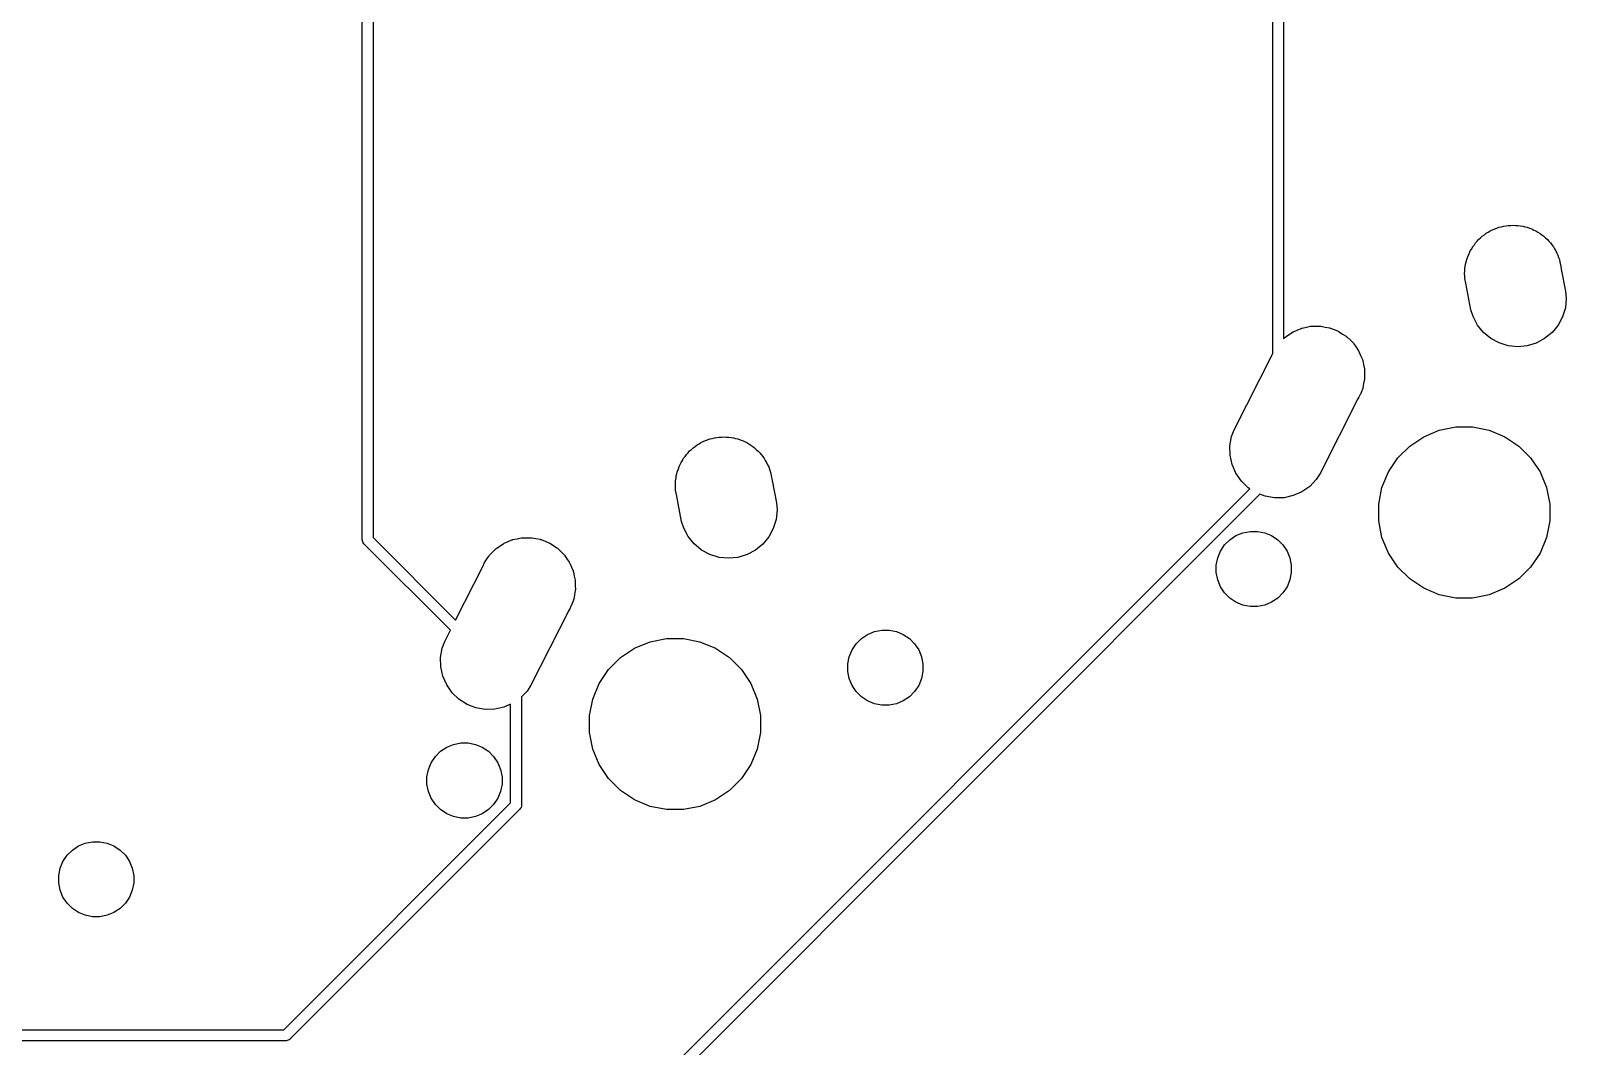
# Model space of a CAD drawing. Extents: x -26.1 to -7.5, y -7.6 to -2.2.
# Drawn here: x -14.017 to -12.608, y -6.673 to -5.741 of the extents above; entities that cross this region are included whole.
import ezdxf

# ---------------------------------------------------------------- set-up
doc = ezdxf.new("R2010")
doc.units = 0
doc.header["$MEASUREMENT"] = 0
doc.layers.add('BLACK', color=7, linetype='CONTINUOUS')

msp = doc.modelspace()

# ---------------------------------------------------------------- linework, layer by layer
at = {"layer": 'BLACK', "linetype": 'CONTINUOUS'}
for p, q in [((-12.8773, -6.03696), (-12.8773, -5.58445)), ((-12.8673, -5.58263), (-12.8673, -6.0235)), ((-13.713, -6.20772), (-13.713, -5.61772)), ((-13.703, -5.61089), (-13.703, -6.2059)), ((-12.6631, -5.91997), (-12.661, -5.91956)), ((-12.661, -5.91956), (-12.6588, -5.91956)), ((-12.6588, -5.91956), (-12.6565, -5.91934)), ((-12.6565, -5.91934), (-12.6544, -5.91956)), ((-12.6544, -5.91956), (-12.6523, -5.91956)), ((-12.6523, -5.91956), (-12.6501, -5.92)), ((-12.6911, -5.93561), (-12.6895, -5.93401)), ((-12.6895, -5.93401), (-12.688, -5.93227)), ((-12.688, -5.93227), (-12.6864, -5.93094)), ((-12.6864, -5.93094), (-12.6849, -5.92944)), ((-12.6849, -5.92944), (-12.683, -5.92819)), ((-12.683, -5.92819), (-12.6813, -5.92676)), ((-12.6813, -5.92676), (-12.6794, -5.92577)), ((-12.6794, -5.92577), (-12.6776, -5.9246)), ((-12.6776, -5.9246), (-12.6755, -5.92373)), ((-12.6755, -5.92373), (-12.6735, -5.92267)), ((-12.6735, -5.92267), (-12.6715, -5.92207)), ((-12.6715, -5.92207), (-12.6696, -5.92126)), ((-12.6696, -5.92126), (-12.6674, -5.92082)), ((-12.6674, -5.92082), (-12.6652, -5.92017)), ((-12.6652, -5.92017), (-12.6631, -5.91997)), ((-12.6501, -5.92), (-12.6478, -5.92023)), ((-12.6478, -5.92023), (-12.6458, -5.92085)), ((-12.6458, -5.92085), (-12.6437, -5.92126)), ((-12.6437, -5.92126), (-12.6416, -5.92212)), ((-12.6416, -5.92212), (-12.6395, -5.92279)), ((-12.6395, -5.92279), (-12.6376, -5.92379)), ((-12.6376, -5.92379), (-12.6357, -5.9246)), ((-12.6357, -5.9246), (-12.6338, -5.92585)), ((-12.6338, -5.92585), (-12.6318, -5.92693)), ((-12.6318, -5.92693), (-12.6302, -5.92827)), ((-12.6302, -5.92827), (-12.6284, -5.92944)), ((-12.6284, -5.92944), (-12.6268, -5.93104)), ((-12.6268, -5.93104), (-12.6251, -5.93248)), ((-12.6251, -5.93248), (-12.6237, -5.93412)), ((-12.6984, -5.94884), (-12.6977, -5.94667)), ((-12.6977, -5.94667), (-12.6967, -5.94482)), ((-12.6967, -5.94482), (-12.6959, -5.94287)), ((-12.6959, -5.94287), (-12.6946, -5.94099)), ((-12.6946, -5.94099), (-12.6936, -5.93899)), ((-12.6936, -5.93899), (-12.6922, -5.93737)), ((-12.6922, -5.93737), (-12.6911, -5.93561)), ((-12.6237, -5.93412), (-12.6223, -5.93561)), ((-12.6223, -5.93561), (-12.621, -5.93749)), ((-12.621, -5.93749), (-12.6196, -5.93925)), ((-12.6196, -5.93925), (-12.6186, -5.94111)), ((-12.6186, -5.94111), (-12.6174, -5.94287)), ((-12.6174, -5.94287), (-12.6165, -5.94496)), ((-12.6165, -5.94496), (-12.6155, -5.94696)), ((-12.6155, -5.94696), (-12.6149, -5.94898)), ((-12.7012, -5.96369), (-12.7009, -5.9616)), ((-12.7009, -5.95948), (-12.7005, -5.95726)), ((-12.7009, -5.9616), (-12.7009, -5.95948)), ((-12.7005, -5.95726), (-12.7003, -5.95502)), ((-12.7003, -5.95502), (-12.6997, -5.953)), ((-12.6997, -5.953), (-12.6992, -5.95093)), ((-12.6992, -5.95093), (-12.6984, -5.94884)), ((-12.6149, -5.94898), (-12.6141, -5.95093)), ((-12.6141, -5.95093), (-12.6136, -5.95315)), ((-12.6136, -5.95315), (-12.6136, -5.95322)), ((-12.6136, -5.95322), (-12.6132, -5.95527)), ((-12.6132, -5.95527), (-12.6124, -5.95948)), ((-12.6124, -5.95948), (-12.6124, -5.95956)), ((-12.6124, -5.95956), (-12.6084, -5.97995)), ((-12.7009, -5.96595), (-12.7012, -5.96369)), ((-12.7009, -5.96821), (-12.7009, -5.96595)), ((-12.7001, -5.97242), (-12.7009, -5.96821)), ((-12.6953, -5.99694), (-12.7001, -5.97242)), ((-12.6078, -5.98646), (-12.6086, -5.99514)), ((-12.6084, -5.97995), (-12.6078, -5.98646)), ((-12.6934, -6.0032), (-12.6953, -5.99694)), ((-12.6894, -6.01091), (-12.6934, -6.0032)), ((-12.6112, -6.00348), (-12.6153, -6.01116)), ((-12.6086, -5.99514), (-12.6112, -6.00348)), ((-12.8623, -6.01971), (-12.8591, -6.01748)), ((-12.8591, -6.01748), (-12.8587, -6.01729)), ((-12.8587, -6.01729), (-12.8583, -6.01702)), ((-12.8583, -6.01702), (-12.8547, -6.01553)), ((-12.8547, -6.01553), (-12.8511, -6.01397)), ((-12.8511, -6.01397), (-12.8507, -6.01387)), ((-12.8507, -6.01387), (-12.8502, -6.01368)), ((-12.8502, -6.01368), (-12.8464, -6.01292)), ((-12.8464, -6.01292), (-12.8426, -6.01209)), ((-12.8426, -6.01209), (-12.8421, -6.01208)), ((-12.8421, -6.01208), (-12.8417, -6.01198)), ((-12.8417, -6.01198), (-12.8378, -6.01198)), ((-12.8378, -6.01198), (-12.8339, -6.0119)), ((-12.8339, -6.0119), (-12.8334, -6.01198)), ((-12.8334, -6.01198), (-12.833, -6.01198)), ((-12.833, -6.01198), (-12.8291, -6.01274)), ((-12.8291, -6.01274), (-12.8253, -6.01342)), ((-12.8253, -6.01342), (-12.8249, -6.01359)), ((-12.8249, -6.01359), (-12.8244, -6.01368)), ((-12.8244, -6.01368), (-12.8208, -6.01517)), ((-12.8208, -6.01517), (-12.8172, -6.01658)), ((-12.8172, -6.01658), (-12.8168, -6.01684)), ((-12.8168, -6.01684), (-12.8163, -6.01702)), ((-12.8163, -6.01702), (-12.8131, -6.01918)), ((-12.6838, -6.01767), (-12.6894, -6.01091)), ((-12.6771, -6.02323), (-12.6838, -6.01767)), ((-12.6209, -6.01789), (-12.6277, -6.0234)), ((-12.6153, -6.01116), (-12.6209, -6.01789)), ((-12.8673, -6.0235), (-12.8663, -6.02248)), ((-12.8663, -6.02248), (-12.8659, -6.02221)), ((-12.8659, -6.02221), (-12.8655, -6.02187)), ((-12.8655, -6.02187), (-12.8623, -6.01971)), ((-12.8131, -6.01918), (-12.8098, -6.02127)), ((-12.8098, -6.02127), (-12.8095, -6.0216)), ((-12.8095, -6.0216), (-12.8091, -6.02187)), ((-12.8091, -6.02187), (-12.8063, -6.02462)), ((-12.8063, -6.02462), (-12.8035, -6.02731)), ((-12.8035, -6.02731), (-12.8032, -6.0277)), ((-12.8032, -6.0277), (-12.8029, -6.02804)), ((-12.8029, -6.02804), (-12.8007, -6.03127)), ((-12.8007, -6.03127), (-12.7985, -6.03446)), ((-12.6694, -6.02737), (-12.6771, -6.02323)), ((-12.6611, -6.02993), (-12.6694, -6.02737)), ((-12.6524, -6.03082), (-12.6611, -6.02993)), ((-12.6437, -6.02999), (-12.6524, -6.03082)), ((-12.6354, -6.02749), (-12.6437, -6.02999)), ((-12.6277, -6.0234), (-12.6354, -6.02749)), ((-12.9127, -6.10704), (-12.8776, -6.03775)), ((-12.8776, -6.03775), (-12.8773, -6.03696)), ((-12.7985, -6.03446), (-12.7983, -6.0349)), ((-12.7983, -6.0349), (-12.7981, -6.03529)), ((-12.7981, -6.03529), (-12.7966, -6.03889)), ((-12.7966, -6.03889), (-12.795, -6.04245)), ((-12.795, -6.04245), (-12.7949, -6.04291)), ((-12.7949, -6.04291), (-12.7947, -6.04335)), ((-12.7947, -6.04335), (-12.794, -6.04717)), ((-12.794, -6.04717), (-12.7931, -6.05097)), ((-12.793, -6.06064), (-12.7938, -6.06445)), ((-12.7931, -6.05097), (-12.7931, -6.05144)), ((-12.7931, -6.05144), (-12.793, -6.05191)), ((-12.793, -6.05191), (-12.793, -6.0558)), ((-12.793, -6.0558), (-12.7929, -6.05969)), ((-12.7929, -6.05969), (-12.793, -6.06016)), ((-12.793, -6.06016), (-12.793, -6.06064)), ((-12.797, -6.0748), (-12.7981, -6.07725)), ((-12.7968, -6.07437), (-12.797, -6.0748)), ((-12.7962, -6.07278), (-12.7968, -6.07437)), ((-12.7947, -6.06919), (-12.7962, -6.07278)), ((-12.7946, -6.06872), (-12.7947, -6.06919)), ((-12.7945, -6.06828), (-12.7946, -6.06872)), ((-12.7938, -6.06445), (-12.7945, -6.06828)), ((-12.799, -6.07868), (-12.8337, -6.14712)), ((-12.7981, -6.07725), (-12.799, -6.07868)), ((-13.4, -6.11784), (-13.398, -6.11679)), ((-13.398, -6.11679), (-13.396, -6.11618)), ((-13.396, -6.11618), (-13.394, -6.11537)), ((-13.394, -6.11537), (-13.3918, -6.11493)), ((-13.3918, -6.11493), (-13.3896, -6.11428)), ((-13.3896, -6.11428), (-13.3875, -6.11408)), ((-13.3875, -6.11408), (-13.3855, -6.11367)), ((-13.3855, -6.11367), (-13.3832, -6.11367)), ((-13.3832, -6.11367), (-13.3809, -6.11346)), ((-13.3809, -6.11346), (-13.3788, -6.11367)), ((-13.3788, -6.11367), (-13.3767, -6.11367)), ((-13.3767, -6.11367), (-13.3745, -6.11411)), ((-13.3745, -6.11411), (-13.3723, -6.11434)), ((-13.3723, -6.11434), (-13.3703, -6.11496)), ((-13.3703, -6.11496), (-13.3682, -6.11537)), ((-13.3682, -6.11537), (-13.3661, -6.11624)), ((-13.3661, -6.11624), (-13.3639, -6.1169)), ((-13.3639, -6.1169), (-13.3621, -6.1179)), ((-12.9166, -6.12173), (-12.9151, -6.11314)), ((-12.9151, -6.11314), (-12.9127, -6.10704)), ((-12.7515, -6.12194), (-12.7387, -6.11335)), ((-12.7387, -6.11335), (-12.7244, -6.10743)), ((-12.7244, -6.10743), (-12.7092, -6.10441)), ((-12.7092, -6.10441), (-12.6938, -6.10441)), ((-12.6938, -6.10441), (-12.6786, -6.10743)), ((-12.6786, -6.10743), (-12.6643, -6.11335)), ((-12.6643, -6.11335), (-12.6514, -6.12194)), ((-13.4167, -6.13148), (-13.4155, -6.12973)), ((-13.4155, -6.12973), (-13.4139, -6.12813)), ((-13.4139, -6.12813), (-13.4125, -6.12638)), ((-13.4125, -6.12638), (-13.4108, -6.12505)), ((-13.4108, -6.12505), (-13.4093, -6.12356)), ((-13.4093, -6.12356), (-13.4075, -6.1223)), ((-13.4075, -6.1223), (-13.4057, -6.12087)), ((-13.4057, -6.12087), (-13.4038, -6.11988)), ((-13.4038, -6.11988), (-13.4021, -6.11871)), ((-13.4021, -6.11871), (-13.4, -6.11784)), ((-13.3621, -6.1179), (-13.3601, -6.11871)), ((-13.3601, -6.11871), (-13.3582, -6.11997)), ((-13.3582, -6.11997), (-13.3562, -6.12104)), ((-13.3562, -6.12104), (-13.3546, -6.12238)), ((-13.3546, -6.12238), (-13.3529, -6.12356)), ((-13.3529, -6.12356), (-13.3513, -6.12516)), ((-13.3513, -6.12516), (-13.3495, -6.1266)), ((-13.3495, -6.1266), (-13.3482, -6.12823)), ((-13.3482, -6.12823), (-13.3467, -6.12973)), ((-13.3467, -6.12973), (-13.3454, -6.13161)), ((-12.9164, -6.13045), (-12.9166, -6.12173)), ((-12.9146, -6.13897), (-12.9164, -6.13045)), ((-12.7625, -6.13287), (-12.7515, -6.12194)), ((-12.6514, -6.12194), (-12.6405, -6.13287)), ((-13.4241, -6.14711), (-13.4237, -6.14504)), ((-13.4237, -6.14504), (-13.4228, -6.14295)), ((-13.4228, -6.14295), (-13.4222, -6.14079)), ((-13.4222, -6.14079), (-13.4212, -6.13893)), ((-13.4212, -6.13893), (-13.4203, -6.13698)), ((-13.4203, -6.13698), (-13.4191, -6.1351)), ((-13.4191, -6.1351), (-13.418, -6.13311)), ((-13.418, -6.13311), (-13.4167, -6.13148)), ((-13.3454, -6.13161), (-13.344, -6.13336)), ((-13.344, -6.13336), (-13.343, -6.13523)), ((-13.343, -6.13523), (-13.3418, -6.13698)), ((-13.3418, -6.13698), (-13.341, -6.13907)), ((-13.341, -6.13907), (-13.3399, -6.14107)), ((-13.3399, -6.14107), (-13.3393, -6.14309)), ((-13.3393, -6.14309), (-13.3385, -6.14504)), ((-13.3385, -6.14504), (-13.3381, -6.14726)), ((-12.911, -6.14696), (-12.9146, -6.13897)), ((-12.771, -6.14573), (-12.7625, -6.13287)), ((-12.6405, -6.13287), (-12.6319, -6.14573)), ((-13.4256, -6.15781), (-13.4254, -6.15571)), ((-13.4254, -6.16006), (-13.4256, -6.15781)), ((-13.4254, -6.1536), (-13.4249, -6.15138)), ((-13.4254, -6.15571), (-13.4254, -6.1536)), ((-13.4249, -6.15138), (-13.4247, -6.14913)), ((-13.4247, -6.14913), (-13.4241, -6.14711)), ((-13.3381, -6.14726), (-13.338, -6.14733)), ((-13.338, -6.14733), (-13.3376, -6.14938)), ((-13.3376, -6.14938), (-13.3368, -6.1536)), ((-13.3368, -6.1536), (-13.3368, -6.15367)), ((-13.3368, -6.15367), (-13.3328, -6.17407)), ((-12.906, -6.15411), (-12.911, -6.14696)), ((-12.8997, -6.16014), (-12.906, -6.15411)), ((-12.8433, -6.15894), (-12.8504, -6.16394)), ((-12.8373, -6.15264), (-12.8433, -6.15894)), ((-12.8337, -6.14712), (-12.8373, -6.15264)), ((-12.777, -6.16002), (-12.771, -6.14573)), ((-12.6319, -6.14573), (-12.626, -6.16002)), ((-13.4612, -6.72409), (-12.8982, -6.16112)), ((-12.8891, -6.16612), (-13.4528, -6.72987)), ((-13.4254, -6.16232), (-13.4254, -6.16006)), ((-13.4246, -6.16654), (-13.4254, -6.16232)), ((-13.4198, -6.19105), (-13.4246, -6.16654)), ((-12.8982, -6.16112), (-12.8997, -6.16014)), ((-12.8843, -6.168), (-12.8891, -6.16612)), ((-12.8757, -6.16952), (-12.8843, -6.168)), ((-12.8669, -6.16933), (-12.8757, -6.16952)), ((-12.8584, -6.16745), (-12.8669, -6.16933)), ((-12.8504, -6.16394), (-12.8584, -6.16745)), ((-12.78, -6.17518), (-12.777, -6.16002)), ((-12.626, -6.16002), (-12.623, -6.17518)), ((-13.3322, -6.18058), (-13.3331, -6.18926)), ((-13.3328, -6.17407), (-13.3322, -6.18058)), ((-12.78, -6.19065), (-12.78, -6.17518)), ((-12.623, -6.17518), (-12.623, -6.19065)), ((-13.4179, -6.19732), (-13.4198, -6.19105)), ((-13.4138, -6.20502), (-13.4179, -6.19732)), ((-13.3357, -6.1976), (-13.3398, -6.20528)), ((-13.3331, -6.18926), (-13.3357, -6.1976)), ((-12.911, -6.20415), (-12.9047, -6.20155)), ((-12.9047, -6.20155), (-12.8981, -6.20023)), ((-12.8981, -6.20023), (-12.8913, -6.20023)), ((-12.8913, -6.20023), (-12.8846, -6.20155)), ((-12.8846, -6.20155), (-12.8784, -6.20415)), ((-12.777, -6.20581), (-12.78, -6.19065)), ((-12.623, -6.19065), (-12.626, -6.20581)), ((-13.713, -6.20797), (-13.713, -6.20772)), ((-13.7129, -6.20895), (-13.713, -6.20797)), ((-13.7126, -6.20989), (-13.7129, -6.20895)), ((-13.7122, -6.21076), (-13.7126, -6.20989)), ((-13.7126, -6.20989), (-13.7126, -6.20989)), ((-13.7115, -6.21152), (-13.7122, -6.21076)), ((-13.7114, -6.21168), (-13.7115, -6.21152)), ((-13.632, -6.291), (-13.7114, -6.21168)), ((-13.703, -6.2059), (-13.6273, -6.28162)), ((-13.59, -6.21598), (-13.5868, -6.21382)), ((-13.5868, -6.21382), (-13.5836, -6.21159)), ((-13.5836, -6.21159), (-13.5831, -6.2114)), ((-13.5831, -6.2114), (-13.5827, -6.21114)), ((-13.5827, -6.21114), (-13.5791, -6.20965)), ((-13.5791, -6.20965), (-13.5756, -6.20808)), ((-13.5756, -6.20808), (-13.5751, -6.20798)), ((-13.5751, -6.20798), (-13.5747, -6.2078)), ((-13.5747, -6.2078), (-13.5709, -6.20704)), ((-13.5709, -6.20704), (-13.5671, -6.2062)), ((-13.5671, -6.2062), (-13.5666, -6.20619)), ((-13.5666, -6.20619), (-13.5661, -6.2061)), ((-13.5661, -6.2061), (-13.5622, -6.2061)), ((-13.5622, -6.2061), (-13.5583, -6.20601)), ((-13.5583, -6.20601), (-13.5579, -6.2061)), ((-13.5579, -6.2061), (-13.5574, -6.2061)), ((-13.5574, -6.2061), (-13.5536, -6.20686)), ((-13.5536, -6.20686), (-13.5498, -6.20753)), ((-13.5498, -6.20753), (-13.5493, -6.20771)), ((-13.5493, -6.20771), (-13.5488, -6.2078)), ((-13.5488, -6.2078), (-13.5452, -6.20929)), ((-13.5452, -6.20929), (-13.5416, -6.2107)), ((-13.5416, -6.2107), (-13.5412, -6.21095)), ((-13.5412, -6.21095), (-13.5408, -6.21114)), ((-13.5408, -6.21114), (-13.5375, -6.2133)), ((-13.5375, -6.2133), (-13.5343, -6.21539)), ((-13.5343, -6.21539), (-13.5339, -6.21572)), ((-13.5339, -6.21572), (-13.5335, -6.21598)), ((-13.4083, -6.21179), (-13.4138, -6.20502)), ((-13.4016, -6.21735), (-13.4083, -6.21179)), ((-13.3453, -6.212), (-13.3521, -6.21751)), ((-13.3398, -6.20528), (-13.3453, -6.212)), ((-12.9252, -6.21836), (-12.9214, -6.21272)), ((-12.9214, -6.21272), (-12.9166, -6.20792)), ((-12.9166, -6.20792), (-12.911, -6.20415)), ((-12.8784, -6.20415), (-12.8727, -6.20792)), ((-12.8727, -6.20792), (-12.8679, -6.21272)), ((-12.8679, -6.21272), (-12.8641, -6.21836)), ((-12.771, -6.2201), (-12.777, -6.20581)), ((-12.626, -6.20581), (-12.6319, -6.2201)), ((-13.602, -6.23187), (-13.601, -6.22941)), ((-13.601, -6.22941), (-13.5988, -6.22617)), ((-13.5988, -6.22617), (-13.5968, -6.2229)), ((-13.5968, -6.2229), (-13.5964, -6.22255)), ((-13.5964, -6.22255), (-13.5962, -6.22215)), ((-13.5962, -6.22215), (-13.5934, -6.2194)), ((-13.5934, -6.2194), (-13.5907, -6.2166)), ((-13.5907, -6.2166), (-13.5903, -6.21632)), ((-13.5903, -6.21632), (-13.59, -6.21598)), ((-13.5335, -6.21598), (-13.5308, -6.21873)), ((-13.5308, -6.21873), (-13.528, -6.22142)), ((-13.528, -6.22142), (-13.5277, -6.22182)), ((-13.5277, -6.22182), (-13.5274, -6.22215)), ((-13.5274, -6.22215), (-13.5252, -6.22539)), ((-13.5252, -6.22539), (-13.523, -6.22857)), ((-13.523, -6.22857), (-13.5228, -6.22901)), ((-13.5228, -6.22901), (-13.5225, -6.22941)), ((-13.5225, -6.22941), (-13.521, -6.233)), ((-13.3939, -6.22148), (-13.4016, -6.21735)), ((-13.3855, -6.22405), (-13.3939, -6.22148)), ((-13.3769, -6.22493), (-13.3855, -6.22405)), ((-13.3682, -6.2241), (-13.3769, -6.22493)), ((-13.3598, -6.2216), (-13.3682, -6.2241)), ((-13.3521, -6.21751), (-13.3598, -6.2216)), ((-12.9291, -6.23128), (-12.9278, -6.22463)), ((-12.9278, -6.22463), (-12.9252, -6.21836)), ((-12.8641, -6.21836), (-12.8615, -6.22463)), ((-12.8615, -6.22463), (-12.8602, -6.23128)), ((-12.7625, -6.23295), (-12.771, -6.2201)), ((-12.6319, -6.2201), (-12.6405, -6.23295)), ((-13.6273, -6.28162), (-13.602, -6.23187)), ((-13.521, -6.233), (-13.5195, -6.23656)), ((-13.5195, -6.23656), (-13.5194, -6.23703)), ((-13.5194, -6.23703), (-13.5192, -6.23747)), ((-13.5192, -6.23747), (-13.5184, -6.24128)), ((-13.5184, -6.24128), (-13.5176, -6.24508)), ((-12.9291, -6.23807), (-12.9291, -6.23128)), ((-12.9278, -6.24473), (-12.9291, -6.23807)), ((-12.8602, -6.23807), (-12.8615, -6.24473)), ((-12.8602, -6.23128), (-12.8602, -6.23807)), ((-12.7515, -6.24389), (-12.7625, -6.23295)), ((-12.7387, -6.25248), (-12.7515, -6.24389)), ((-12.6514, -6.24389), (-12.6643, -6.25248)), ((-12.6405, -6.23295), (-12.6514, -6.24389)), ((-13.5175, -6.25475), (-13.5182, -6.25856)), ((-13.5176, -6.24508), (-13.5176, -6.24556)), ((-13.5176, -6.24556), (-13.5175, -6.24603)), ((-13.5175, -6.24603), (-13.5175, -6.24991)), ((-13.5175, -6.24991), (-13.5174, -6.2538)), ((-13.5174, -6.2538), (-13.5175, -6.25427)), ((-13.5175, -6.25427), (-13.5175, -6.25475)), ((-12.9252, -6.25099), (-12.9278, -6.24473)), ((-12.9214, -6.25664), (-12.9252, -6.25099)), ((-12.9166, -6.26144), (-12.9214, -6.25664)), ((-12.8679, -6.25664), (-12.8727, -6.26144)), ((-12.8641, -6.25099), (-12.8679, -6.25664)), ((-12.8615, -6.24473), (-12.8641, -6.25099)), ((-12.7244, -6.2584), (-12.7387, -6.25248)), ((-12.6643, -6.25248), (-12.6786, -6.2584)), ((-13.5225, -6.27137), (-13.5235, -6.27279)), ((-13.5215, -6.26891), (-13.5225, -6.27137)), ((-13.5213, -6.26849), (-13.5215, -6.26891)), ((-13.5207, -6.2669), (-13.5213, -6.26849)), ((-13.5192, -6.26331), (-13.5207, -6.2669)), ((-13.5191, -6.26284), (-13.5192, -6.26331)), ((-13.5189, -6.26239), (-13.5191, -6.26284)), ((-13.5182, -6.25856), (-13.5189, -6.26239)), ((-12.911, -6.26521), (-12.9166, -6.26144)), ((-12.9047, -6.2678), (-12.911, -6.26521)), ((-12.8981, -6.26913), (-12.9047, -6.2678)), ((-12.8913, -6.26913), (-12.8981, -6.26913)), ((-12.8846, -6.2678), (-12.8913, -6.26913)), ((-12.8784, -6.26521), (-12.8846, -6.2678)), ((-12.8727, -6.26144), (-12.8784, -6.26521)), ((-12.7092, -6.26141), (-12.7244, -6.2584)), ((-12.6938, -6.26141), (-12.7092, -6.26141)), ((-12.6786, -6.2584), (-12.6938, -6.26141)), ((-13.5235, -6.27279), (-13.5582, -6.34124)), ((-13.6372, -6.30116), (-13.632, -6.291)), ((-13.4488, -6.30154), (-13.4337, -6.29853)), ((-13.4337, -6.29853), (-13.4182, -6.29853)), ((-13.4182, -6.29853), (-13.403, -6.30154)), ((-13.2595, -6.3033), (-13.2547, -6.29851)), ((-13.2547, -6.29851), (-13.2491, -6.29474)), ((-13.2491, -6.29474), (-13.2428, -6.29214)), ((-13.2428, -6.29214), (-13.2361, -6.29082)), ((-13.2361, -6.29082), (-13.2293, -6.29082)), ((-13.2293, -6.29082), (-13.2227, -6.29214)), ((-13.2227, -6.29214), (-13.2164, -6.29474)), ((-13.2164, -6.29474), (-13.2108, -6.29851)), ((-13.2108, -6.29851), (-13.206, -6.3033)), ((-13.6411, -6.31584), (-13.6396, -6.30725)), ((-13.6396, -6.30725), (-13.6372, -6.30116)), ((-13.476, -6.31605), (-13.4631, -6.30746)), ((-13.4631, -6.30746), (-13.4488, -6.30154)), ((-13.403, -6.30154), (-13.3887, -6.30746)), ((-13.3887, -6.30746), (-13.3759, -6.31605)), ((-13.2659, -6.31522), (-13.2633, -6.30895)), ((-13.2633, -6.30895), (-13.2595, -6.3033)), ((-13.206, -6.3033), (-13.2022, -6.30895)), ((-13.2022, -6.30895), (-13.1996, -6.31522)), ((-13.6409, -6.32457), (-13.6411, -6.31584)), ((-13.639, -6.33308), (-13.6409, -6.32457)), ((-13.4955, -6.33984), (-13.4869, -6.32699)), ((-13.4869, -6.32699), (-13.476, -6.31605)), ((-13.3759, -6.31605), (-13.365, -6.32699)), ((-13.365, -6.32699), (-13.3564, -6.33984)), ((-13.2672, -6.32187), (-13.2659, -6.31522)), ((-13.2672, -6.32866), (-13.2672, -6.32187)), ((-13.2659, -6.33531), (-13.2672, -6.32866)), ((-13.1996, -6.31522), (-13.1983, -6.32187)), ((-13.1983, -6.32866), (-13.1996, -6.33531)), ((-13.1983, -6.32187), (-13.1983, -6.32866)), ((-13.6355, -6.34107), (-13.639, -6.33308)), ((-13.6305, -6.34822), (-13.6355, -6.34107)), ((-13.5582, -6.34124), (-13.5617, -6.34675)), ((-13.5014, -6.35413), (-13.4955, -6.33984)), ((-13.3564, -6.33984), (-13.3504, -6.35413)), ((-13.2633, -6.34158), (-13.2659, -6.33531)), ((-13.2595, -6.34722), (-13.2633, -6.34158)), ((-13.2022, -6.34158), (-13.206, -6.34722)), ((-13.1996, -6.33531), (-13.2022, -6.34158)), ((-13.6242, -6.35426), (-13.6305, -6.34822)), ((-13.6168, -6.35895), (-13.6242, -6.35426)), ((-13.5617, -6.34675), (-13.5668, -6.35206)), ((-13.5668, -6.35206), (-13.5668, -6.45126)), ((-13.5044, -6.3693), (-13.5014, -6.35413)), ((-13.3504, -6.35413), (-13.3474, -6.3693)), ((-13.2547, -6.35202), (-13.2595, -6.34722)), ((-13.2491, -6.35579), (-13.2547, -6.35202)), ((-13.2428, -6.35839), (-13.2491, -6.35579)), ((-13.2164, -6.35579), (-13.2227, -6.35839)), ((-13.2108, -6.35202), (-13.2164, -6.35579)), ((-13.206, -6.34722), (-13.2108, -6.35202)), ((-13.6087, -6.36211), (-13.6168, -6.35895)), ((-13.6001, -6.36363), (-13.6087, -6.36211)), ((-13.5914, -6.36345), (-13.6001, -6.36363)), ((-13.5829, -6.36156), (-13.5914, -6.36345)), ((-13.5768, -6.35889), (-13.5829, -6.36156)), ((-13.5768, -6.44944), (-13.5768, -6.35889)), ((-13.5044, -6.38476), (-13.5044, -6.3693)), ((-13.3474, -6.3693), (-13.3474, -6.38476)), ((-13.2361, -6.35971), (-13.2428, -6.35839)), ((-13.2293, -6.35971), (-13.2361, -6.35971)), ((-13.2227, -6.35839), (-13.2293, -6.35971)), ((-13.5014, -6.39993), (-13.5044, -6.38476)), ((-13.3474, -6.38476), (-13.3504, -6.39993)), ((-13.6411, -6.40203), (-13.6354, -6.39826)), ((-13.6354, -6.39826), (-13.6292, -6.39567)), ((-13.6292, -6.39567), (-13.6225, -6.39434)), ((-13.6225, -6.39434), (-13.6157, -6.39434)), ((-13.6157, -6.39434), (-13.6091, -6.39567)), ((-13.6091, -6.39567), (-13.6028, -6.39826)), ((-13.6028, -6.39826), (-13.5972, -6.40203)), ((-13.6522, -6.41874), (-13.6496, -6.41247)), ((-13.6496, -6.41247), (-13.6459, -6.40683)), ((-13.6459, -6.40683), (-13.6411, -6.40203)), ((-13.5972, -6.40203), (-13.5924, -6.40683)), ((-13.5924, -6.40683), (-13.5886, -6.41247)), ((-13.5886, -6.41247), (-13.586, -6.41874)), ((-13.4955, -6.41421), (-13.5014, -6.39993)), ((-13.3504, -6.39993), (-13.3564, -6.41421)), ((-13.6536, -6.4254), (-13.6522, -6.41874)), ((-13.6536, -6.43218), (-13.6536, -6.4254)), ((-13.586, -6.41874), (-13.5847, -6.4254)), ((-13.5847, -6.4254), (-13.5847, -6.43218)), ((-13.4869, -6.42707), (-13.4955, -6.41421)), ((-13.476, -6.438), (-13.4869, -6.42707)), ((-13.365, -6.42707), (-13.3759, -6.438)), ((-13.3564, -6.41421), (-13.365, -6.42707)), ((-13.6522, -6.43884), (-13.6536, -6.43218)), ((-13.6496, -6.44511), (-13.6522, -6.43884)), ((-13.586, -6.43884), (-13.5886, -6.44511)), ((-13.5847, -6.43218), (-13.586, -6.43884)), ((-13.4631, -6.44659), (-13.476, -6.438)), ((-13.3759, -6.438), (-13.3887, -6.44659)), ((-13.7849, -6.65752), (-13.5768, -6.44944)), ((-13.5684, -6.45522), (-13.7791, -6.66588)), ((-13.6459, -6.45075), (-13.6496, -6.44511)), ((-13.6411, -6.45555), (-13.6459, -6.45075)), ((-13.6354, -6.45932), (-13.6411, -6.45555)), ((-13.5972, -6.45555), (-13.6028, -6.45932)), ((-13.5924, -6.45075), (-13.5972, -6.45555)), ((-13.5886, -6.44511), (-13.5924, -6.45075)), ((-13.5682, -6.45506), (-13.5684, -6.45522)), ((-13.5676, -6.4543), (-13.5682, -6.45506)), ((-13.5671, -6.45343), (-13.5676, -6.4543)), ((-13.5669, -6.45249), (-13.5671, -6.45343)), ((-13.5668, -6.45175), (-13.5669, -6.45249)), ((-13.5668, -6.45126), (-13.5668, -6.45151)), ((-13.5668, -6.45151), (-13.5668, -6.45175)), ((-13.4488, -6.45251), (-13.4631, -6.44659)), ((-13.4337, -6.45553), (-13.4488, -6.45251)), ((-13.4182, -6.45553), (-13.4337, -6.45553)), ((-13.403, -6.45251), (-13.4182, -6.45553)), ((-13.3887, -6.44659), (-13.403, -6.45251)), ((-13.6292, -6.46192), (-13.6354, -6.45932)), ((-13.6225, -6.46324), (-13.6292, -6.46192)), ((-13.6157, -6.46324), (-13.6225, -6.46324)), ((-13.6091, -6.46192), (-13.6157, -6.46324)), ((-13.6028, -6.45932), (-13.6091, -6.46192)), ((-13.9877, -6.50306), (-13.9839, -6.49742)), ((-13.9839, -6.49742), (-13.9791, -6.49262)), ((-13.9791, -6.49262), (-13.9735, -6.48885)), ((-13.9735, -6.48885), (-13.9672, -6.48625)), ((-13.9672, -6.48625), (-13.9606, -6.48493)), ((-13.9606, -6.48493), (-13.9538, -6.48493)), ((-13.9538, -6.48493), (-13.9471, -6.48625)), ((-13.9471, -6.48625), (-13.9409, -6.48885)), ((-13.9409, -6.48885), (-13.9352, -6.49262)), ((-13.9352, -6.49262), (-13.9304, -6.49742)), ((-13.9304, -6.49742), (-13.9267, -6.50306)), ((-13.9916, -6.51599), (-13.9903, -6.50933)), ((-13.9903, -6.50933), (-13.9877, -6.50306)), ((-13.9267, -6.50306), (-13.9241, -6.50933)), ((-13.9241, -6.50933), (-13.9227, -6.51599)), ((-13.9916, -6.52277), (-13.9916, -6.51599)), ((-13.9903, -6.52943), (-13.9916, -6.52277)), ((-13.9227, -6.52277), (-13.9241, -6.52943)), ((-13.9227, -6.51599), (-13.9227, -6.52277)), ((-13.9877, -6.5357), (-13.9903, -6.52943)), ((-13.9839, -6.54134), (-13.9877, -6.5357)), ((-13.9267, -6.5357), (-13.9304, -6.54134)), ((-13.9241, -6.52943), (-13.9267, -6.5357)), ((-13.9791, -6.54614), (-13.9839, -6.54134)), ((-13.9735, -6.54991), (-13.9791, -6.54614)), ((-13.9672, -6.5525), (-13.9735, -6.54991)), ((-13.9606, -6.55383), (-13.9672, -6.5525)), ((-13.9538, -6.55383), (-13.9606, -6.55383)), ((-13.9471, -6.5525), (-13.9538, -6.55383)), ((-13.9409, -6.54991), (-13.9471, -6.5525)), ((-13.9352, -6.54614), (-13.9409, -6.54991)), ((-13.9304, -6.54134), (-13.9352, -6.54614)), ((-14.1922, -6.65752), (-13.7849, -6.65752)), ((-13.78, -6.66669), (-13.7809, -6.66716)), ((-13.7792, -6.66607), (-13.78, -6.66669)), ((-13.7791, -6.66588), (-13.7792, -6.66607)), ((-13.783, -6.66752), (-14.194, -6.66752)), ((-13.7828, -6.66754), (-13.783, -6.66752)), ((-13.7826, -6.66752), (-13.7828, -6.66754)), ((-13.7818, -6.66744), (-13.7826, -6.66752)), ((-13.7809, -6.66716), (-13.7818, -6.66744))]:
    msp.add_line(p, q, dxfattribs=at)

doc.saveas('drawing.dxf')
